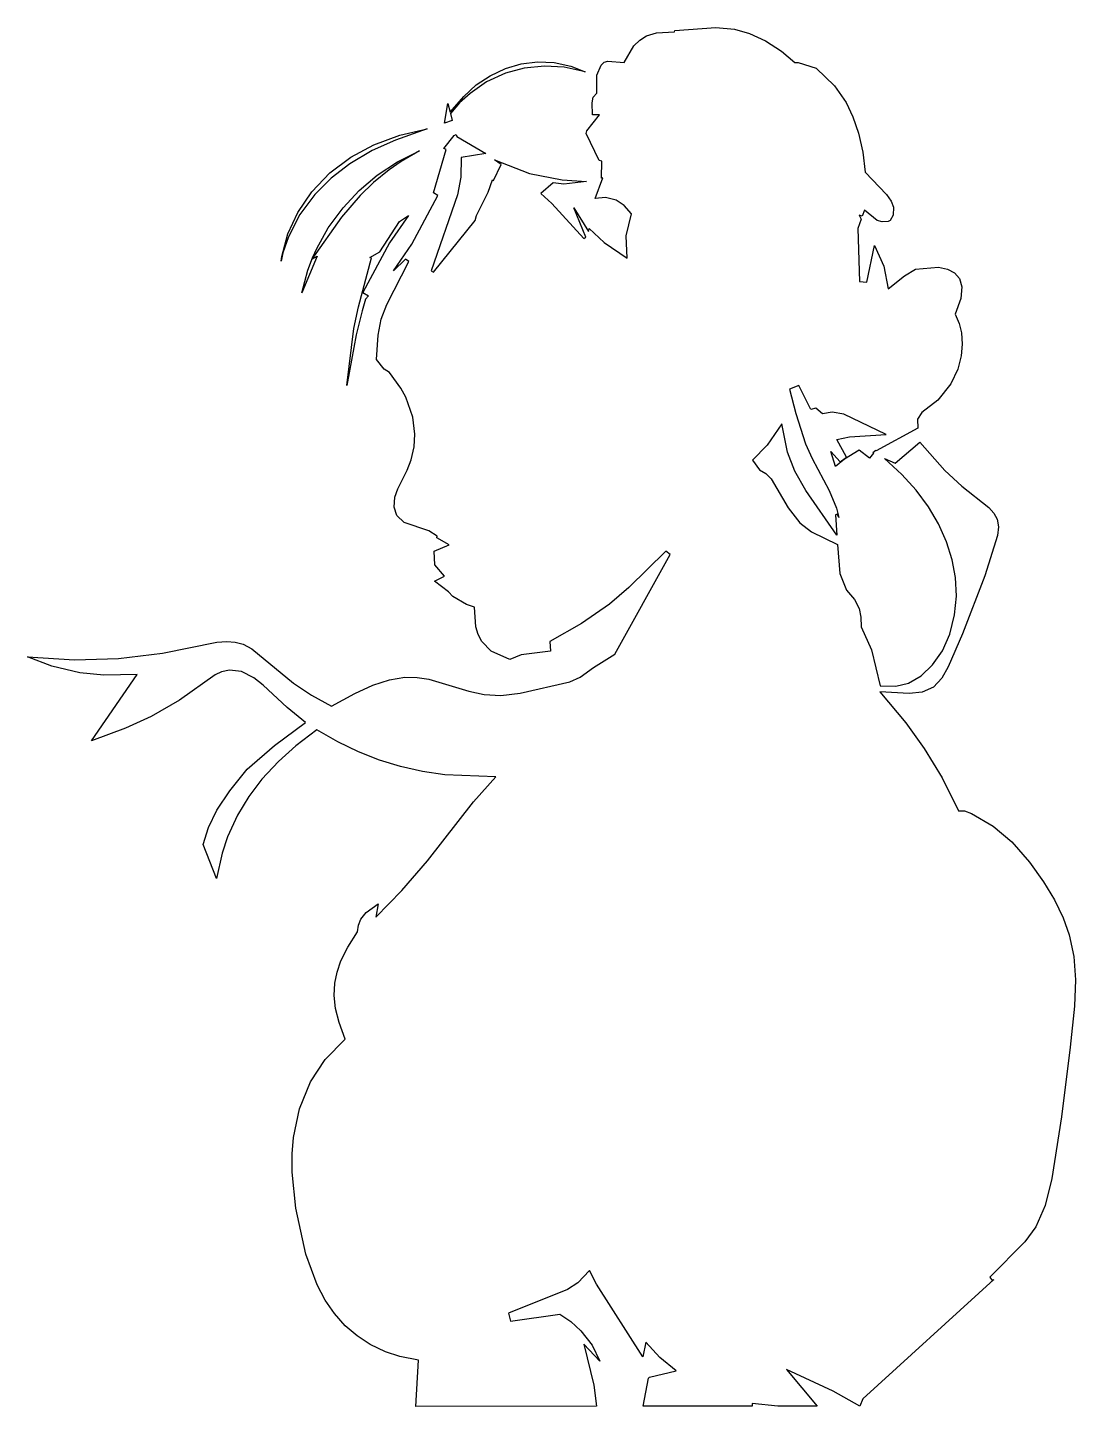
# Model space of a CAD drawing. Header units: millimetres. Extents: x -22.4 to 22.4, y -29.5 to 29.5.
import ezdxf

# ---------------------------------------------------------------- set-up
doc = ezdxf.new("R2010")
doc.units = ezdxf.units.MM

msp = doc.modelspace()

# ---------------------------------------------------------------- linework, layer by layer
for points in [[(-22.41, 2.58), (-20.398, 2.45), (-18.522, 2.504), (-16.634, 2.731), (-14.311, 3.2), (-13.886, 3.233), (-13.526, 3.205), (-13.184, 3.113), (-12.82, 2.92), (-11.029, 1.444), (-10.259, 0.935), (-9.411, 0.464), (-8.416, 1.01), (-7.645, 1.362), (-6.933, 1.593), (-6.274, 1.701), (-5.752, 1.697), (-5.251, 1.617), (-3.534, 1.101), (-2.876, 0.96), (-2.171, 0.927), (-1.345, 1.023), (0.788, 1.502), (1.229, 1.707), (1.794, 2.123), (2.707, 2.684), (5.08, 6.956), (4.897, 7.095), (3.311, 5.544), (2.474, 4.832), (1.28, 4.003), (-0.074, 3.231), (-0.036, 2.814), (-1.294, 2.663), (-1.779, 2.457), (-2.576, 2.814), (-2.98, 3.226), (-3.139, 3.524), (-3.242, 3.853), (-3.289, 4.696), (-3.639, 4.807), (-4.227, 5.15), (-4.407, 5.35), (-5.003, 5.817), (-4.573, 6.021), (-4.993, 6.512), (-5.025, 7.102), (-4.378, 7.368), (-4.899, 7.665), (-4.892, 7.731), (-5.245, 7.965), (-6.301, 8.323), (-6.62, 8.617), (-6.732, 8.979), (-6.703, 9.405), (-6.58, 9.765), (-6.175, 10.562), (-6.004, 11.001), (-5.881, 11.56), (-5.848, 12.099), (-5.928, 12.827), (-6.234, 13.684), (-6.447, 14.071), (-6.936, 14.736), (-7.155, 14.886), (-7.487, 15.29), (-7.415, 16.345), (-7.291, 17.022), (-7.043, 17.651), (-6.109, 19.496), (-6.249, 19.597), (-6.761, 19.084), (-5.976, 20.231), (-4.865, 22.318), (-5.046, 22.433), (-4.504, 24.276), (-4.605, 24.325), (-4.165, 24.882), (-4.077, 24.921), (-4.055, 24.84), (-2.813, 24.11), (-3.861, 23.941), (-3.878, 23.098), (-4.016, 22.346), (-5.146, 19.086), (-5.046, 19.03), (-3.271, 21.241), (-3.208, 21.462), (-2.709, 22.453), (-2.528, 22.978), (-2.475, 22.959), (-2.16, 23.64), (-2.439, 23.84), (-0.943, 23.254), (0.456, 22.98), (1.494, 22.919), (0.531, 22.801), (0.074, 22.858), (-0.45, 22.396), (0.015, 21.967), (1.376, 20.474), (1.474, 20.537), (0.955, 21.782), (1.581, 20.771), (1.608, 20.903), (2.255, 20.299), (3.236, 19.63), (3.199, 20.586), (3.423, 21.535), (3.112, 21.891), (2.765, 22.109), (2.31, 22.225), (1.869, 22.191), (2.199, 23.074), (2.145, 23.062), (2.153, 23.777), (2.042, 23.811), (1.476, 24.971), (1.515, 25.084), (2.058, 25.762), (1.752, 25.764), (1.736, 26.281), (1.788, 26.521), (1.936, 26.697), (1.938, 27.463), (2.128, 27.89), (2.247, 28.015), (2.413, 28.069), (3.104, 28.004), (3.515, 28.715), (3.775, 28.965), (4.066, 29.146), (4.488, 29.28), (5.268, 29.318), (5.271, 29.368), (7.031, 29.499), (7.822, 29.437), (8.473, 29.252), (9.154, 28.937), (9.832, 28.496), (10.411, 27.999), (10.554, 27.999), (11.315, 27.764), (12.106, 27.004), (12.601, 26.3), (12.895, 25.678), (13.129, 24.98), (13.31, 24.169), (13.421, 23.308), (14.334, 22.359), (14.524, 22.078), (14.629, 21.809), (14.614, 21.468), (14.491, 21.251), (14.407, 21.207), (14.145, 21.183), (13.929, 21.243), (13.383, 21.685), (13.295, 21.429), (13.165, 21.468), (13.25, 21.3), (13.1, 20.895), (13.168, 18.64), (13.486, 18.611), (13.822, 20.173), (14.218, 19.292), (14.406, 18.314), (15.099, 18.875), (15.567, 19.155), (16.558, 19.243), (16.938, 19.166), (17.237, 19.012), (17.454, 18.764), (17.556, 18.408), (17.505, 17.901), (17.261, 17.242), (17.438, 16.832), (17.531, 16.438), (17.564, 15.954), (17.523, 15.46), (17.378, 14.886), (17.081, 14.261), (16.524, 13.554), (15.845, 13.024), (15.654, 12.741), (15.665, 12.355), (13.892, 11.386), (13.868, 11.408), (13.745, 11.304), (13.775, 11.29), (13.608, 11.08), (13.163, 11.412), (12.526, 11.038), (12.143, 10.718), (11.949, 11.359), (12.35, 10.92), (12.623, 11.117), (12.206, 11.867), (12.74, 11.986), (14.32, 12.09), (12.509, 12.953), (12.003, 13.042), (11.592, 12.971), (11.311, 13.213), (11.091, 13.156), (10.579, 14.181), (10.183, 14.029), (10.454, 12.991), (10.866, 11.688), (11.15, 11.06), (11.881, 9.689), (12.187, 8.935), (12.292, 8.53), (12.224, 8.678), (12.145, 8.657), (12.209, 7.778), (10.886, 9.692), (10.406, 10.513), (10.093, 11.326), (9.854, 12.546), (9.22, 11.625), (8.597, 10.986), (8.901, 10.572), (9.169, 10.421), (9.396, 10.188), (10.129, 8.944), (10.624, 8.311), (11.119, 7.93), (12.237, 7.383), (12.327, 6.147), (12.618, 5.434), (12.959, 5.028), (13.154, 4.637), (13.238, 4.276), (13.251, 3.853), (13.686, 2.879), (14.062, 1.329), (14.726, 1.315), (15.267, 1.448), (15.814, 1.758), (16.302, 2.226), (16.72, 2.836), (17.034, 3.54), (17.245, 4.368), (17.321, 5.168), (17.281, 5.969), (17.145, 6.728), (16.903, 7.502), (16.559, 8.266), (16.131, 8.987), (15.6, 9.703), (14.986, 10.383), (14.251, 11.066), (14.695, 10.858), (15.754, 11.763), (16.822, 10.549), (17.546, 9.878), (18.701, 8.958), (18.923, 8.717), (19.064, 8.46), (19.125, 8.139), (19.083, 7.763), (18.536, 6.041), (17.584, 3.564), (16.964, 2.148), (16.698, 1.656), (16.342, 1.276), (15.85, 1.061), (15.302, 1.011), (14.048, 1.071), (15.157, -0.253), (15.94, -1.341), (16.704, -2.607), (17.407, -4.014), (17.671, -4.019), (17.967, -4.131), (18.894, -4.667), (19.686, -5.346), (20.449, -6.211), (21.045, -7.049), (21.51, -7.82), (21.882, -8.59), (22.142, -9.317), (22.341, -10.249), (22.41, -11.252), (22.368, -12.379), (22.192, -14.125), (21.816, -17.102), (21.408, -19.75), (21.118, -20.909), (20.723, -21.811), (20.249, -22.462), (18.748, -23.973), (18.846, -24.109), (18.917, -24.074), (13.317, -29.171), (13.195, -29.488), (12.045, -28.841), (10.05, -27.916), (11.366, -29.493), (9.675, -29.49), (8.589, -29.376), (8.578, -29.49), (3.923, -29.49), (4.148, -28.295), (4.195, -28.243), (5.338, -27.981), (4.632, -27.401), (4.032, -26.751), (3.909, -27.371), (1.93, -24.261), (1.624, -23.688), (1.125, -24.207), (0.679, -24.502), (-1.842, -25.513), (-1.754, -25.849), (0.356, -25.548), (0.823, -25.863), (1.257, -26.26), (1.735, -26.885), (2.062, -27.568), (1.389, -26.842), (1.817, -28.587), (1.922, -29.49), (-5.799, -29.499), (-5.694, -27.524), (-6.484, -27.36), (-7.095, -27.163), (-7.753, -26.85), (-8.311, -26.483), (-8.823, -26.046), (-9.289, -25.527), (-9.685, -24.949), (-10.029, -24.29), (-10.504, -22.985), (-10.943, -21.01), (-11.095, -19.471), (-11.091, -18.689), (-11.031, -17.994), (-10.773, -16.766), (-10.302, -15.613), (-9.679, -14.655), (-8.832, -13.788), (-9.088, -13.065), (-9.236, -12.472), (-9.295, -11.913), (-9.267, -11.387), (-9.169, -10.912), (-9.007, -10.436), (-8.717, -9.845), (-8.292, -9.199), (-8.259, -8.903), (-8.162, -8.65), (-7.922, -8.365), (-7.414, -7.999), (-7.507, -8.562), (-6.397, -7.419), (-5.299, -6.157), (-3.33, -3.625), (-2.385, -2.565), (-4.561, -2.475), (-5.525, -2.332), (-6.453, -2.124), (-7.36, -1.848), (-8.252, -1.497), (-9.141, -1.066), (-10.039, -0.545), (-10.936, -1.237), (-11.684, -1.908), (-12.389, -2.661), (-12.952, -3.4), (-13.437, -4.205), (-13.856, -5.13), (-14.094, -5.83), (-14.335, -6.906), (-14.895, -5.452), (-14.672, -4.731), (-14.313, -3.993), (-13.764, -3.153), (-13.022, -2.227), (-11.853, -1.219), (-10.526, -0.23), (-11.313, 0.408), (-12.331, 1.36), (-12.728, 1.673), (-13.265, 1.943), (-13.779, 2.003), (-14.109, 1.931), (-14.381, 1.807), (-15.914, 0.717), (-17.117, 0.02), (-18.215, -0.483), (-19.671, -1.017), (-17.719, 1.819), (-19.145, 1.797), (-20.177, 1.894), (-21.375, 2.176)], [(-3.752, 26.55), (-3.217, 27.044), (-2.63, 27.441), (-1.971, 27.752), (-1.297, 27.949), (-0.601, 28.035), (0.113, 28.006), (0.824, 27.854), (1.435, 27.609), (0.547, 27.803), (-0.3, 27.854), (-1.169, 27.768), (-1.965, 27.551), (-2.777, 27.173), (-3.486, 26.683), (-3.93, 26.275), (-4.324, 25.827), (-4.242, 25.528), (-4.57, 25.416), (-4.441, 26.256), (-4.338, 25.879)], [(-11.532, 19.697), (-11.279, 20.674), (-10.857, 21.59), (-10.257, 22.466), (-9.478, 23.279), (-8.586, 23.948), (-7.594, 24.484), (-6.494, 24.89), (-5.317, 25.161), (-6.675, 24.683), (-7.666, 24.24), (-8.63, 23.673), (-9.425, 23.062), (-10.125, 22.354), (-10.76, 21.494), (-11.243, 20.543), (-11.486, 19.865), (-11.559, 19.498)], [(-10.023, 19.717), (-10.68, 18.153), (-10.422, 19.122), (-10.229, 19.649), (-10.044, 20.049), (-9.547, 20.932), (-8.916, 21.793), (-8.226, 22.532), (-7.454, 23.186), (-6.588, 23.757), (-5.643, 24.223), (-6.429, 23.768), (-6.943, 23.411), (-7.615, 22.87), (-8.188, 22.319), (-8.979, 21.39), (-10.246, 19.592)], [(-8.359, 16.351), (-8.748, 14.187), (-8.449, 16.622), (-8.252, 17.554), (-7.706, 19.64), (-7.771, 19.666), (-7.35, 19.908), (-6.504, 21.198), (-6.12, 21.454), (-6.934, 20.286), (-8.066, 18.162), (-7.83, 18.015), (-7.961, 17.883), (-8.103, 17.373)]]:
    msp.add_lwpolyline(points, close=True)

doc.saveas('drawing.dxf')
